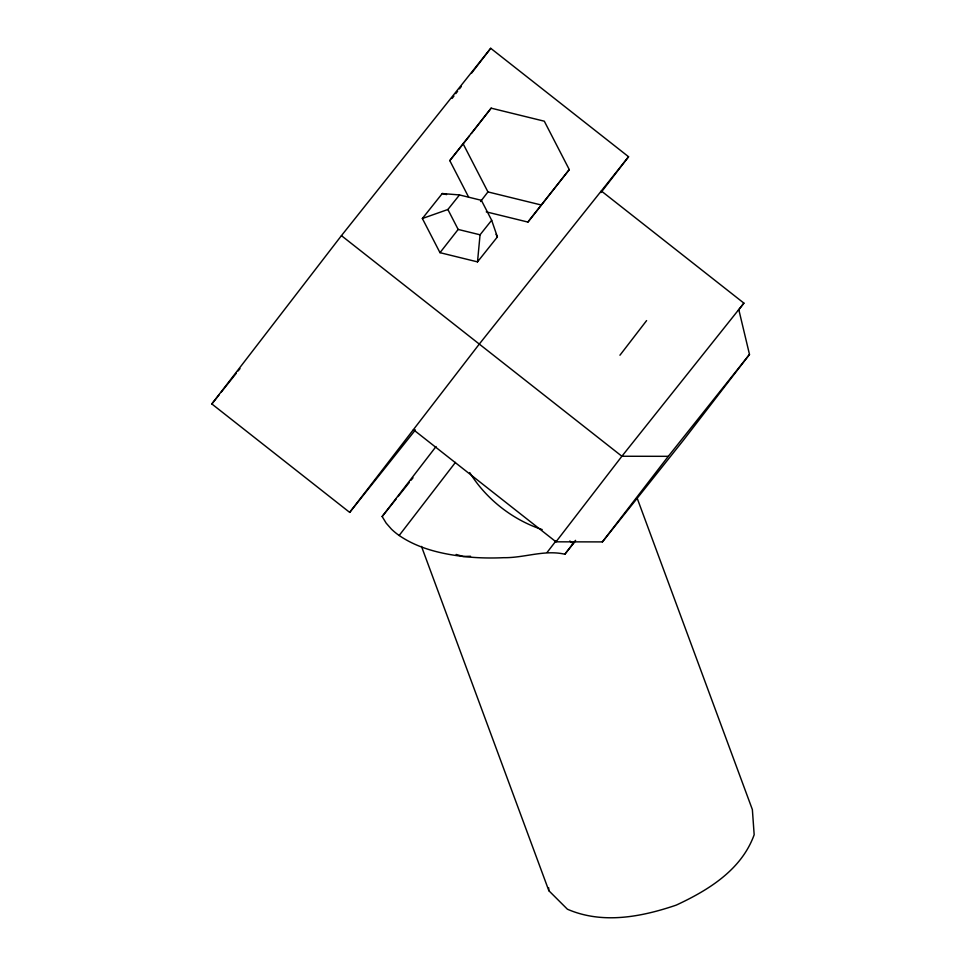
<?xml version="1.0" encoding="UTF-8"?>
<svg xmlns="http://www.w3.org/2000/svg" width="966" height="966" viewBox="0 0 966 966"><rect width="100%" height="100%" fill="white"/><g stroke="black" fill="none" stroke-linecap="round" stroke-linejoin="round"><path stroke-width="1.45" d="M477.506 261.883L480.054 234.798L491.658 220.248L481.37 200.312L459.49 194.939L442.259 193.538L422.371 218.509L439.989 252.669L477.506 261.883L497.393 236.924L491.658 220.248M480.573 201.532L481.37 200.312M415.404 429.906L349.68 512.391L211.832 403.945L341.433 235.644L490.716 48.3L628.564 156.734L600.997 192.548M452.112 98.435L453.948 96.045M455.783 93.666L457.618 91.275M459.466 88.884L461.301 86.493M471.408 73.368L490.716 48.3M468.691 197.257L449.794 160.622L491.151 108.156L544.305 121.197L569.276 169.593L527.919 222.071L486.26 211.856M491.151 108.156L471.396 133.513M480.923 201.049L487.951 191.92L462.98 143.511M527.919 222.071L569.276 169.593M349.68 512.391L479.293 344.077L628.564 156.734M575.084 541.358L564.844 554.218C544.365 549.509 524.248 558.034 503.612 557.684C490.124 558.312 476.576 557.974 463.161 556.464C440.81 553.784 417.976 548.398 399.163 535.49A157.398 86.88 -20.3 0 1 391.411 529.102L386.146 523.101L382.15 516.52L436.052 446.521M399.163 535.49L455.457 462.388M619.943 355.222L646.592 320.603M547.251 552.226L555.945 540.948M413.388 429.653L555.993 541.829L621.899 456.254L743.905 303.131L601.299 190.966M738.41 310.267L743.905 303.131M564.844 554.218L575.603 540.356M555.993 541.829L602.398 541.902L668.303 456.326L749.495 354.425L738.785 309.567M749.495 354.425L683.59 440.001L602.398 541.902M439.989 252.669L458.162 229.437L447.886 209.501L459.49 194.939M211.832 403.945L219.342 394.526M221.214 392.172L236.235 373.311M238.119 370.956L239.991 368.601M449.794 160.622L469.524 135.88M382.15 516.52L396.181 498.927M398.04 496.584L409.258 482.505M411.13 480.15L413.001 477.808M422.371 218.509L447.886 209.501M470.551 556.271L463.161 556.464L456.157 554.448M668.303 456.326L621.899 456.254L341.433 235.644M487.951 191.92L541.093 204.961M442.259 193.538L446.582 194.601M458.162 229.437L480.054 234.798M569.819 540.984L573.067 543.532M421.49 546.418L548.857 890.712L567.404 909.211C602.53 924.462 641.339 916.988 676.236 905.118C708.452 890.145 741.526 869.859 754.168 834.745L752.369 809.58L637.005 497.744M496.041 234.291L497.393 236.924M548.64 887.754L548.857 890.712M542.204 529.585A109.617 86.372 37.6 0 1 469.742 472.591"/></g></svg>
